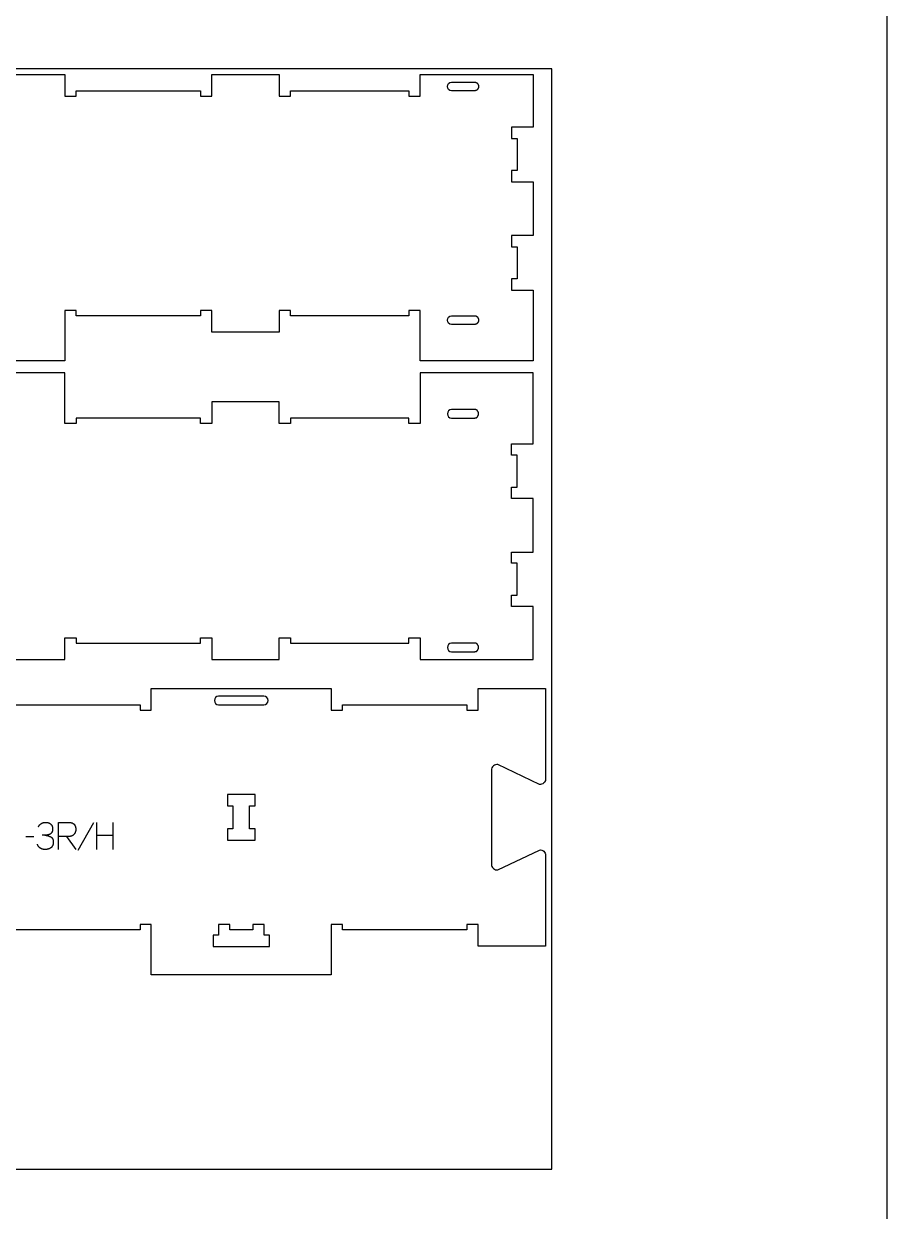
# Model space of a CAD drawing. Extents: x -13885 to -10701, y -43691 to -36097.
# Drawn here: x -11659 to -10701, y -40708 to -39391 of the extents above; entities that cross this region are included whole.
import ezdxf

# ---------------------------------------------------------------- set-up
doc = ezdxf.new("R2010")
doc.units = 0
for name, color, linetype in [('0_SHEET_SPRUCEPLY_2440X122', 1, 'CONTINUOUS'), ('1_ANYTOOL_1MMDEEP_LABELS_S', 2, 'CONTINUOUS'), ('3_ANYTOOL_CUTTHROUGH_INSID', 4, 'CONTINUOUS'), ('4_ANYTOOL_CUTTHROUGH_OUTSI', 5, 'CONTINUOUS'), ('DONOTCUT', 18, 'CONTINUOUS')]:
    doc.layers.add(name, color=color, linetype=linetype)

msp = doc.modelspace()

# ---------------------------------------------------------------- linework, layer by layer
at = {"layer": '0_SHEET_SPRUCEPLY_2440X122'}
msp.add_lwpolyline([(-13513.1, -39441.2), (-13513.1, -40661.2), (-11073.1, -40661.2), (-11073.1, -39441.2)], close=True, dxfattribs=at)
at = {"layer": '1_ANYTOOL_1MMDEEP_LABELS_S'}
for points in [[(-11642.5, -40281.6), (-11642.3, -40281.3), (-11642.1, -40281), (-11642, -40280.7), (-11641.8, -40280.4), (-11641.6, -40280.1), (-11641.4, -40279.9), (-11641.2, -40279.6), (-11641.1, -40279.5), (-11641, -40279.4), (-11640.9, -40279.3), (-11640.8, -40279.2), (-11640.7, -40279.1), (-11640.6, -40279), (-11640.5, -40278.9), (-11640.4, -40278.8), (-11640.2, -40278.7), (-11640.1, -40278.6), (-11640, -40278.5), (-11639.9, -40278.4), (-11639.8, -40278.3), (-11639.7, -40278.2), (-11639.5, -40278.1), (-11639.4, -40278), (-11639.3, -40277.9), (-11639.2, -40277.9), (-11639, -40277.8), (-11638.9, -40277.7), (-11638.8, -40277.6), (-11638.6, -40277.6), (-11638.5, -40277.5), (-11638.4, -40277.4), (-11638.2, -40277.4), (-11638.1, -40277.3), (-11637.9, -40277.3), (-11637.8, -40277.2), (-11637.7, -40277.2), (-11637.5, -40277.1), (-11637.4, -40277.1), (-11637.2, -40277), (-11636.9, -40276.9), (-11636.6, -40276.9), (-11636.3, -40276.8), (-11636, -40276.8), (-11635.6, -40276.7), (-11635.3, -40276.7), (-11635, -40276.7), (-11634.6, -40276.6), (-11634.3, -40276.6), (-11634.1, -40276.6), (-11633.8, -40276.6), (-11633.6, -40276.7), (-11633.4, -40276.7), (-11633.2, -40276.7), (-11633, -40276.7), (-11632.8, -40276.7), (-11632.7, -40276.8), (-11632.5, -40276.8), (-11632.3, -40276.8), (-11632.1, -40276.9), (-11631.9, -40276.9), (-11631.7, -40276.9), (-11631.5, -40277), (-11631.4, -40277.1), (-11631.2, -40277.1), (-11631, -40277.2), (-11630.9, -40277.2), (-11630.7, -40277.3), (-11630.5, -40277.4), (-11630.4, -40277.4), (-11630.2, -40277.5), (-11630.1, -40277.6), (-11629.9, -40277.7), (-11629.7, -40277.8), (-11629.6, -40277.9), (-11629.5, -40278), (-11629.3, -40278.1), (-11629.2, -40278.2), (-11629, -40278.3), (-11628.9, -40278.4), (-11628.8, -40278.5), (-11628.6, -40278.6), (-11628.5, -40278.8), (-11628.4, -40278.9), (-11628.3, -40279), (-11628.1, -40279.1), (-11628, -40279.3), (-11627.9, -40279.4), (-11627.8, -40279.6), (-11627.7, -40279.7), (-11627.6, -40279.9), (-11627.6, -40280), (-11627.5, -40280.2), (-11627.4, -40280.3), (-11627.3, -40280.5), (-11627.2, -40280.6), (-11627.2, -40280.8), (-11627.1, -40281), (-11627.1, -40281.1), (-11627, -40281.3), (-11627, -40281.5), (-11626.9, -40281.7), (-11626.9, -40281.9), (-11626.8, -40282.1), (-11626.8, -40282.2), (-11626.8, -40282.4), (-11626.7, -40282.6), (-11626.7, -40282.8), (-11626.7, -40283), (-11626.7, -40283.2), (-11626.7, -40283.5), (-11626.7, -40283.7), (-11626.7, -40284.2), (-11626.7, -40284.6), (-11626.7, -40284.9), (-11626.8, -40285.2), (-11626.8, -40285.5), (-11626.8, -40285.6), (-11626.8, -40285.8), (-11626.9, -40285.9), (-11626.9, -40286.1), (-11626.9, -40286.2), (-11627, -40286.3), (-11627, -40286.5), (-11627, -40286.6), (-11627.1, -40286.7), (-11627.1, -40286.8), (-11627.2, -40287), (-11627.2, -40287.1), (-11627.3, -40287.2), (-11627.3, -40287.3), (-11627.4, -40287.4), (-11627.4, -40287.5), (-11627.5, -40287.6), (-11627.6, -40287.7), (-11627.6, -40287.8), (-11627.7, -40287.9), (-11627.8, -40288), (-11627.8, -40288.1), (-11628, -40288.3), (-11628.1, -40288.5), (-11628.3, -40288.6), (-11628.4, -40288.8), (-11628.5, -40288.9), (-11628.6, -40288.9), (-11628.7, -40289), (-11628.8, -40289.1), (-11628.9, -40289.2), (-11629, -40289.2), (-11629, -40289.3), (-11629.1, -40289.4), (-11629.2, -40289.4), (-11629.3, -40289.5), (-11629.4, -40289.6), (-11629.5, -40289.6), (-11629.6, -40289.7), (-11629.7, -40289.7), (-11629.8, -40289.8), (-11629.9, -40289.8), (-11630, -40289.9), (-11630.1, -40289.9), (-11630.2, -40290), (-11630.3, -40290), (-11630.4, -40290.1), (-11630.5, -40290.1), (-11630.7, -40290.2), (-11630.9, -40290.3), (-11631.1, -40290.3), (-11631.4, -40290.4), (-11631.6, -40290.4), (-11631.8, -40290.5), (-11632, -40290.6), (-11632.3, -40290.6), (-11632.5, -40290.6), (-11632.7, -40290.7), (-11633, -40290.7), (-11633.2, -40290.7), (-11633.4, -40290.8), (-11633.7, -40290.8), (-11633.9, -40290.8), (-11634.2, -40290.8), (-11634.4, -40290.8), (-11638.1, -40290.9)], [(-11620.3, -40306.6), (-11620.3, -40276.6), (-11609, -40276.6), (-11608.5, -40276.6), (-11608, -40276.7), (-11607.8, -40276.7), (-11607.6, -40276.7), (-11607.3, -40276.7), (-11607.1, -40276.8), (-11606.9, -40276.8), (-11606.7, -40276.8), (-11606.5, -40276.9), (-11606.3, -40276.9), (-11606.1, -40277), (-11605.9, -40277), (-11605.7, -40277.1), (-11605.5, -40277.1), (-11605.3, -40277.2), (-11605.1, -40277.3), (-11604.9, -40277.3), (-11604.8, -40277.4), (-11604.6, -40277.5), (-11604.4, -40277.6), (-11604.3, -40277.6), (-11604.1, -40277.7), (-11604, -40277.8), (-11603.8, -40277.9), (-11603.7, -40278), (-11603.5, -40278.1), (-11603.4, -40278.2), (-11603.3, -40278.4), (-11603.1, -40278.5), (-11603, -40278.6), (-11602.9, -40278.7), (-11602.8, -40278.8), (-11602.6, -40279), (-11602.5, -40279.1), (-11602.4, -40279.3), (-11602.3, -40279.4), (-11602.2, -40279.5), (-11602.1, -40279.7), (-11602, -40279.9), (-11601.9, -40280), (-11601.9, -40280.2), (-11601.8, -40280.3), (-11601.7, -40280.5), (-11601.6, -40280.7), (-11601.6, -40280.9), (-11601.5, -40281), (-11601.4, -40281.2), (-11601.4, -40281.4), (-11601.3, -40281.6), (-11601.3, -40281.8), (-11601.2, -40282), (-11601.2, -40282.2), (-11601.2, -40282.4), (-11601.1, -40282.6), (-11601.1, -40282.9), (-11601.1, -40283.1), (-11601.1, -40283.3), (-11601, -40283.5), (-11601, -40284), (-11601, -40284.5), (-11601, -40284.7), (-11601, -40284.8), (-11601, -40285), (-11601, -40285.2), (-11601.1, -40285.4), (-11601.1, -40285.5), (-11601.1, -40285.7), (-11601.1, -40285.9), (-11601.1, -40286), (-11601.2, -40286.2), (-11601.2, -40286.4), (-11601.3, -40286.5), (-11601.3, -40286.7), (-11601.3, -40286.9), (-11601.4, -40287), (-11601.5, -40287.2), (-11601.5, -40287.4), (-11601.6, -40287.5), (-11601.6, -40287.7), (-11601.7, -40287.8), (-11601.8, -40288), (-11601.8, -40288.1), (-11601.9, -40288.3), (-11602, -40288.5), (-11602.1, -40288.6), (-11602.2, -40288.8), (-11602.3, -40288.9), (-11602.4, -40289.1), (-11602.5, -40289.2), (-11602.6, -40289.4), (-11602.7, -40289.5), (-11602.8, -40289.7), (-11602.9, -40289.8), (-11603, -40290), (-11603.1, -40290.1), (-11603.2, -40290.2), (-11603.4, -40290.3), (-11603.5, -40290.5), (-11603.6, -40290.6), (-11603.8, -40290.7), (-11603.9, -40290.8), (-11604, -40290.9), (-11604.2, -40291), (-11604.3, -40291.1), (-11604.4, -40291.2), (-11604.6, -40291.3), (-11604.7, -40291.4), (-11604.9, -40291.5), (-11605, -40291.5), (-11605.2, -40291.6), (-11605.3, -40291.7), (-11605.5, -40291.7), (-11605.6, -40291.8), (-11605.8, -40291.8), (-11606, -40291.9), (-11606.1, -40291.9), (-11606.3, -40292), (-11606.5, -40292), (-11606.7, -40292), (-11606.8, -40292.1), (-11607, -40292.1), (-11607.2, -40292.1), (-11607.4, -40292.1), (-11609.3, -40292.2), (-11611.3, -40292.2), (-11620.3, -40292.2)], [(-11581.4, -40277.1), (-11598.6, -40307.9)], [(-11577.9, -40276.6), (-11577.9, -40306.6)], [(-11559.6, -40306.6), (-11559.6, -40276.6)], [(-11647.4, -40292.8), (-11656.2, -40292.8)], [(-11635.3, -40290.9), (-11634.9, -40290.9), (-11634.5, -40290.9), (-11634, -40291), (-11633.6, -40291), (-11633.2, -40291.1), (-11632.8, -40291.2), (-11632.4, -40291.3), (-11632, -40291.4), (-11631.6, -40291.5), (-11631.2, -40291.6), (-11630.8, -40291.8), (-11630.4, -40291.9), (-11630, -40292.1), (-11629.6, -40292.2), (-11629.2, -40292.4), (-11628.9, -40292.6), (-11628.7, -40292.7), (-11628.5, -40292.8), (-11628.4, -40292.9), (-11628.3, -40292.9), (-11628.3, -40293), (-11628.2, -40293), (-11628.1, -40293.1), (-11628, -40293.1), (-11627.9, -40293.2), (-11627.9, -40293.3), (-11627.8, -40293.3), (-11627.7, -40293.4), (-11627.6, -40293.5), (-11627.6, -40293.5), (-11627.5, -40293.6), (-11627.4, -40293.7), (-11627.4, -40293.7), (-11627.3, -40293.8), (-11627.2, -40293.9), (-11627.2, -40294), (-11627.1, -40294), (-11627.1, -40294.1), (-11627, -40294.2), (-11627, -40294.3), (-11626.9, -40294.4), (-11626.8, -40294.4), (-11626.8, -40294.5), (-11626.7, -40294.6), (-11626.7, -40294.7), (-11626.6, -40294.8), (-11626.6, -40294.9), (-11626.6, -40295), (-11626.5, -40295), (-11626.5, -40295.1), (-11626.4, -40295.2), (-11626.4, -40295.3), (-11626.3, -40295.5), (-11626.3, -40295.7), (-11626.2, -40295.9), (-11626.1, -40296.1), (-11626.1, -40296.3), (-11626, -40296.5), (-11626, -40296.8), (-11626, -40297), (-11626, -40297.2), (-11625.9, -40297.5), (-11625.9, -40297.7), (-11625.9, -40297.9), (-11625.9, -40298.2), (-11625.9, -40298.5), (-11625.9, -40298.7), (-11625.9, -40299), (-11625.9, -40299.3), (-11626, -40299.5), (-11626, -40299.8), (-11626, -40300), (-11626.1, -40300.3), (-11626.1, -40300.5), (-11626.2, -40300.8), (-11626.2, -40301), (-11626.3, -40301.2), (-11626.3, -40301.4), (-11626.4, -40301.6), (-11626.5, -40301.9), (-11626.5, -40302.1), (-11626.6, -40302.3), (-11626.7, -40302.5), (-11626.8, -40302.6), (-11626.9, -40302.8), (-11627, -40303), (-11627.1, -40303.2), (-11627.2, -40303.4), (-11627.3, -40303.5), (-11627.4, -40303.7), (-11627.5, -40303.8), (-11627.7, -40304), (-11627.7, -40304.1), (-11627.8, -40304.1), (-11627.9, -40304.2), (-11627.9, -40304.3), (-11628, -40304.3), (-11628.1, -40304.4), (-11628.2, -40304.5), (-11628.2, -40304.5), (-11628.4, -40304.7), (-11628.6, -40304.8), (-11628.7, -40304.9), (-11628.9, -40305), (-11629, -40305.1), (-11629.2, -40305.2), (-11629.4, -40305.3), (-11629.6, -40305.4), (-11629.7, -40305.5), (-11629.9, -40305.6), (-11630.1, -40305.7), (-11630.3, -40305.8), (-11630.5, -40305.9), (-11630.7, -40305.9), (-11630.9, -40306), (-11631.1, -40306.1), (-11631.3, -40306.1), (-11631.5, -40306.2), (-11631.8, -40306.3), (-11632, -40306.3), (-11632.2, -40306.4), (-11632.4, -40306.4), (-11632.7, -40306.4), (-11632.9, -40306.5), (-11633.1, -40306.5), (-11633.6, -40306.6), (-11634.1, -40306.6), (-11634.6, -40306.6), (-11635.2, -40306.6), (-11635.5, -40306.6), (-11635.9, -40306.6), (-11636.3, -40306.6), (-11636.6, -40306.5), (-11637, -40306.5), (-11637.2, -40306.5), (-11637.3, -40306.4), (-11637.5, -40306.4), (-11637.7, -40306.4), (-11637.8, -40306.3), (-11638, -40306.3), (-11638.2, -40306.2), (-11638.3, -40306.2), (-11638.5, -40306.1), (-11638.6, -40306.1), (-11638.8, -40306), (-11638.9, -40306), (-11639.1, -40305.9), (-11639.2, -40305.8), (-11639.4, -40305.8), (-11639.5, -40305.7), (-11639.7, -40305.6), (-11639.8, -40305.5), (-11639.9, -40305.5), (-11640.1, -40305.4), (-11640.2, -40305.3), (-11640.4, -40305.2), (-11640.5, -40305.1), (-11640.6, -40305), (-11640.7, -40304.9), (-11640.9, -40304.8), (-11641, -40304.7), (-11641.1, -40304.6), (-11641.2, -40304.5), (-11641.3, -40304.4), (-11641.5, -40304.3), (-11641.6, -40304.2), (-11641.7, -40304.1), (-11641.8, -40303.9), (-11641.9, -40303.8), (-11642, -40303.7), (-11642.1, -40303.6), (-11642.2, -40303.4), (-11642.3, -40303.3), (-11642.4, -40303.2), (-11642.5, -40303), (-11642.6, -40302.9), (-11642.7, -40302.7), (-11642.8, -40302.6), (-11642.9, -40302.3), (-11643.1, -40302), (-11643.3, -40301.6), (-11643.4, -40301.3), (-11643.6, -40300.9)], [(-11611.3, -40292.2), (-11600.9, -40306.7)], [(-11559.6, -40291.3), (-11577.9, -40291.3)]]:
    msp.add_lwpolyline(points, dxfattribs=at)
at = {"layer": '3_ANYTOOL_CUTTHROUGH_INSID', "color": 4}
for points in [[(-11184.3, -39456), (-11158.6, -39456), (-11158.5, -39456), (-11158.4, -39456), (-11158.3, -39456), (-11158.2, -39456), (-11158.1, -39456), (-11158, -39456.1), (-11157.9, -39456.1), (-11157.8, -39456.1), (-11157.7, -39456.1), (-11157.6, -39456.1), (-11157.5, -39456.2), (-11157.4, -39456.2), (-11157.3, -39456.2), (-11157.2, -39456.3), (-11157.1, -39456.3), (-11157, -39456.4), (-11156.9, -39456.4), (-11156.8, -39456.5), (-11156.7, -39456.5), (-11156.6, -39456.6), (-11156.5, -39456.6), (-11156.5, -39456.7), (-11156.4, -39456.8), (-11156.3, -39456.8), (-11156.2, -39456.9), (-11156.1, -39457), (-11156, -39457), (-11156, -39457.1), (-11155.9, -39457.2), (-11155.8, -39457.3), (-11155.7, -39457.4), (-11155.7, -39457.4), (-11155.6, -39457.5), (-11155.5, -39457.6), (-11155.5, -39457.7), (-11155.4, -39457.8), (-11155.3, -39457.9), (-11155.3, -39458), (-11155.2, -39458.1), (-11155.2, -39458.2), (-11155.1, -39458.3), (-11155.1, -39458.4), (-11155, -39458.5), (-11155, -39458.6), (-11154.9, -39458.7), (-11154.9, -39458.8), (-11154.8, -39458.9), (-11154.8, -39459), (-11154.8, -39459.1), (-11154.7, -39459.3), (-11154.7, -39459.4), (-11154.7, -39459.5), (-11154.7, -39459.6), (-11154.6, -39459.7), (-11154.6, -39459.8), (-11154.6, -39459.9), (-11154.6, -39460), (-11154.6, -39460.1), (-11154.6, -39460.2), (-11154.6, -39460.3), (-11154.6, -39460.4), (-11154.6, -39460.5), (-11154.6, -39460.7), (-11154.6, -39460.8), (-11154.6, -39460.9), (-11154.6, -39461), (-11154.6, -39461.1), (-11154.6, -39461.2), (-11154.6, -39461.3), (-11154.6, -39461.4), (-11154.6, -39461.5), (-11154.6, -39461.6), (-11154.6, -39461.7), (-11154.6, -39461.8), (-11154.7, -39461.9), (-11154.7, -39462), (-11154.7, -39462.2), (-11154.7, -39462.3), (-11154.8, -39462.4), (-11154.8, -39462.5), (-11154.8, -39462.6), (-11154.9, -39462.7), (-11154.9, -39462.8), (-11155, -39462.9), (-11155, -39463), (-11155.1, -39463.1), (-11155.1, -39463.2), (-11155.2, -39463.3), (-11155.2, -39463.4), (-11155.3, -39463.5), (-11155.3, -39463.6), (-11155.4, -39463.7), (-11155.5, -39463.8), (-11155.5, -39463.9), (-11155.6, -39464), (-11155.7, -39464.1), (-11155.7, -39464.2), (-11155.8, -39464.2), (-11155.9, -39464.3), (-11156, -39464.4), (-11156, -39464.5), (-11156.1, -39464.6), (-11156.2, -39464.6), (-11156.3, -39464.7), (-11156.4, -39464.8), (-11156.5, -39464.8), (-11156.5, -39464.9), (-11156.6, -39464.9), (-11156.7, -39465), (-11156.8, -39465.1), (-11156.9, -39465.1), (-11157, -39465.2), (-11157.1, -39465.2), (-11157.2, -39465.2), (-11157.3, -39465.3), (-11157.4, -39465.3), (-11157.5, -39465.3), (-11157.6, -39465.4), (-11157.7, -39465.4), (-11157.8, -39465.4), (-11157.9, -39465.4), (-11158, -39465.5), (-11158.1, -39465.5), (-11158.2, -39465.5), (-11158.3, -39465.5), (-11158.4, -39465.5), (-11158.5, -39465.5), (-11158.6, -39465.5), (-11184.3, -39465.5, -1)], [(-11184.3, -39724.5, -1), (-11184.3, -39715), (-11158.6, -39715), (-11158.5, -39715), (-11158.4, -39715), (-11158.3, -39715), (-11158.2, -39715), (-11158.1, -39715), (-11158, -39715.1), (-11157.9, -39715.1), (-11157.8, -39715.1), (-11157.7, -39715.1), (-11157.6, -39715.1), (-11157.5, -39715.2), (-11157.4, -39715.2), (-11157.3, -39715.2), (-11157.2, -39715.3), (-11157.1, -39715.3), (-11157, -39715.4), (-11156.9, -39715.4), (-11156.8, -39715.5), (-11156.7, -39715.5), (-11156.6, -39715.6), (-11156.5, -39715.6), (-11156.5, -39715.7), (-11156.4, -39715.8), (-11156.3, -39715.8), (-11156.2, -39715.9), (-11156.1, -39716), (-11156, -39716), (-11156, -39716.1), (-11155.9, -39716.2), (-11155.8, -39716.3), (-11155.7, -39716.4), (-11155.7, -39716.4), (-11155.6, -39716.5), (-11155.5, -39716.6), (-11155.5, -39716.7), (-11155.4, -39716.8), (-11155.3, -39716.9), (-11155.3, -39717), (-11155.2, -39717.1), (-11155.2, -39717.2), (-11155.1, -39717.3), (-11155.1, -39717.4), (-11155, -39717.5), (-11155, -39717.6), (-11154.9, -39717.7), (-11154.9, -39717.8), (-11154.8, -39717.9), (-11154.8, -39718), (-11154.8, -39718.1), (-11154.7, -39718.3), (-11154.7, -39718.4), (-11154.7, -39718.5), (-11154.7, -39718.6), (-11154.6, -39718.7), (-11154.6, -39718.8), (-11154.6, -39718.9), (-11154.6, -39719), (-11154.6, -39719.1), (-11154.6, -39719.2), (-11154.6, -39719.3), (-11154.6, -39719.4), (-11154.6, -39719.5), (-11154.6, -39719.7), (-11154.6, -39719.8), (-11154.6, -39719.9), (-11154.6, -39720), (-11154.6, -39720.1), (-11154.6, -39720.2), (-11154.6, -39720.3), (-11154.6, -39720.4), (-11154.6, -39720.5), (-11154.6, -39720.6), (-11154.6, -39720.7), (-11154.6, -39720.8), (-11154.7, -39720.9), (-11154.7, -39721), (-11154.7, -39721.2), (-11154.7, -39721.3), (-11154.8, -39721.4), (-11154.8, -39721.5), (-11154.8, -39721.6), (-11154.9, -39721.7), (-11154.9, -39721.8), (-11155, -39721.9), (-11155, -39722), (-11155.1, -39722.1), (-11155.1, -39722.2), (-11155.2, -39722.3), (-11155.2, -39722.4), (-11155.3, -39722.5), (-11155.3, -39722.6), (-11155.4, -39722.7), (-11155.5, -39722.8), (-11155.5, -39722.9), (-11155.6, -39723), (-11155.7, -39723.1), (-11155.7, -39723.2), (-11155.8, -39723.2), (-11155.9, -39723.3), (-11156, -39723.4), (-11156, -39723.5), (-11156.1, -39723.6), (-11156.2, -39723.6), (-11156.3, -39723.7), (-11156.4, -39723.8), (-11156.5, -39723.8), (-11156.5, -39723.9), (-11156.6, -39723.9), (-11156.7, -39724), (-11156.8, -39724.1), (-11156.9, -39724.1), (-11157, -39724.2), (-11157.1, -39724.2), (-11157.2, -39724.2), (-11157.3, -39724.3), (-11157.4, -39724.3), (-11157.5, -39724.3), (-11157.6, -39724.4), (-11157.7, -39724.4), (-11157.8, -39724.4), (-11157.9, -39724.4), (-11158, -39724.5), (-11158.1, -39724.5), (-11158.2, -39724.5), (-11158.3, -39724.5), (-11158.4, -39724.5), (-11158.5, -39724.5), (-11158.6, -39724.5)], [(-11184.3, -39818.9, 1), (-11184.3, -39828.4), (-11158.6, -39828.4), (-11158.5, -39828.4), (-11158.4, -39828.3), (-11158.3, -39828.3), (-11158.2, -39828.3), (-11158.1, -39828.3), (-11158, -39828.3), (-11157.9, -39828.3), (-11157.8, -39828.3), (-11157.7, -39828.2), (-11157.6, -39828.2), (-11157.5, -39828.2), (-11157.4, -39828.2), (-11157.3, -39828.1), (-11157.2, -39828.1), (-11157.1, -39828), (-11157, -39828), (-11156.9, -39828), (-11156.8, -39827.9), (-11156.7, -39827.8), (-11156.6, -39827.8), (-11156.5, -39827.7), (-11156.5, -39827.7), (-11156.4, -39827.6), (-11156.3, -39827.5), (-11156.2, -39827.5), (-11156.1, -39827.4), (-11156, -39827.3), (-11156, -39827.2), (-11155.9, -39827.2), (-11155.8, -39827.1), (-11155.7, -39827), (-11155.7, -39826.9), (-11155.6, -39826.8), (-11155.5, -39826.7), (-11155.5, -39826.6), (-11155.4, -39826.6), (-11155.3, -39826.5), (-11155.3, -39826.4), (-11155.2, -39826.3), (-11155.2, -39826.2), (-11155.1, -39826.1), (-11155.1, -39826), (-11155, -39825.9), (-11155, -39825.7), (-11154.9, -39825.6), (-11154.9, -39825.5), (-11154.8, -39825.4), (-11154.8, -39825.3), (-11154.8, -39825.2), (-11154.7, -39825.1), (-11154.7, -39825), (-11154.7, -39824.9), (-11154.7, -39824.8), (-11154.6, -39824.7), (-11154.6, -39824.6), (-11154.6, -39824.5), (-11154.6, -39824.3), (-11154.6, -39824.2), (-11154.6, -39824.1), (-11154.6, -39824), (-11154.6, -39823.9), (-11154.6, -39823.8), (-11154.6, -39823.7), (-11154.6, -39823.6), (-11154.6, -39823.5), (-11154.6, -39823.4), (-11154.6, -39823.3), (-11154.6, -39823.2), (-11154.6, -39823.1), (-11154.6, -39823), (-11154.6, -39822.9), (-11154.6, -39822.8), (-11154.6, -39822.6), (-11154.6, -39822.5), (-11154.7, -39822.4), (-11154.7, -39822.3), (-11154.7, -39822.2), (-11154.7, -39822.1), (-11154.8, -39822), (-11154.8, -39821.9), (-11154.8, -39821.8), (-11154.9, -39821.7), (-11154.9, -39821.6), (-11155, -39821.5), (-11155, -39821.4), (-11155.1, -39821.2), (-11155.1, -39821.1), (-11155.2, -39821), (-11155.2, -39820.9), (-11155.3, -39820.8), (-11155.3, -39820.7), (-11155.4, -39820.7), (-11155.5, -39820.6), (-11155.5, -39820.5), (-11155.6, -39820.4), (-11155.7, -39820.3), (-11155.7, -39820.2), (-11155.8, -39820.1), (-11155.9, -39820), (-11156, -39820), (-11156, -39819.9), (-11156.1, -39819.8), (-11156.2, -39819.7), (-11156.3, -39819.7), (-11156.4, -39819.6), (-11156.5, -39819.5), (-11156.5, -39819.5), (-11156.6, -39819.4), (-11156.7, -39819.4), (-11156.8, -39819.3), (-11156.9, -39819.3), (-11157, -39819.2), (-11157.1, -39819.2), (-11157.2, -39819.1), (-11157.3, -39819.1), (-11157.4, -39819), (-11157.5, -39819), (-11157.6, -39819), (-11157.7, -39819), (-11157.8, -39818.9), (-11157.9, -39818.9), (-11158, -39818.9), (-11158.1, -39818.9), (-11158.2, -39818.9), (-11158.3, -39818.9), (-11158.4, -39818.9), (-11158.5, -39818.9), (-11158.6, -39818.9)], [(-11184.3, -40087.4), (-11158.6, -40087.4), (-11158.5, -40087.4), (-11158.4, -40087.3), (-11158.3, -40087.3), (-11158.2, -40087.3), (-11158.1, -40087.3), (-11158, -40087.3), (-11157.9, -40087.3), (-11157.8, -40087.3), (-11157.7, -40087.2), (-11157.6, -40087.2), (-11157.5, -40087.2), (-11157.4, -40087.2), (-11157.3, -40087.1), (-11157.2, -40087.1), (-11157.1, -40087), (-11157, -40087), (-11156.9, -40087), (-11156.8, -40086.9), (-11156.7, -40086.8), (-11156.6, -40086.8), (-11156.5, -40086.7), (-11156.5, -40086.7), (-11156.4, -40086.6), (-11156.3, -40086.5), (-11156.2, -40086.5), (-11156.1, -40086.4), (-11156, -40086.3), (-11156, -40086.2), (-11155.9, -40086.2), (-11155.8, -40086.1), (-11155.7, -40086), (-11155.7, -40085.9), (-11155.6, -40085.8), (-11155.5, -40085.7), (-11155.5, -40085.6), (-11155.4, -40085.6), (-11155.3, -40085.5), (-11155.3, -40085.4), (-11155.2, -40085.3), (-11155.2, -40085.2), (-11155.1, -40085.1), (-11155.1, -40085), (-11155, -40084.9), (-11155, -40084.7), (-11154.9, -40084.6), (-11154.9, -40084.5), (-11154.8, -40084.4), (-11154.8, -40084.3), (-11154.8, -40084.2), (-11154.7, -40084.1), (-11154.7, -40084), (-11154.7, -40083.9), (-11154.7, -40083.8), (-11154.6, -40083.7), (-11154.6, -40083.6), (-11154.6, -40083.5), (-11154.6, -40083.3), (-11154.6, -40083.2), (-11154.6, -40083.1), (-11154.6, -40083), (-11154.6, -40082.9), (-11154.6, -40082.8), (-11154.6, -40082.7), (-11154.6, -40082.6), (-11154.6, -40082.5), (-11154.6, -40082.4), (-11154.6, -40082.3), (-11154.6, -40082.2), (-11154.6, -40082.1), (-11154.6, -40082), (-11154.6, -40081.9), (-11154.6, -40081.8), (-11154.6, -40081.6), (-11154.6, -40081.5), (-11154.7, -40081.4), (-11154.7, -40081.3), (-11154.7, -40081.2), (-11154.7, -40081.1), (-11154.8, -40081), (-11154.8, -40080.9), (-11154.8, -40080.8), (-11154.9, -40080.7), (-11154.9, -40080.6), (-11155, -40080.5), (-11155, -40080.4), (-11155.1, -40080.2), (-11155.1, -40080.1), (-11155.2, -40080), (-11155.2, -40079.9), (-11155.3, -40079.8), (-11155.3, -40079.7), (-11155.4, -40079.7), (-11155.5, -40079.6), (-11155.5, -40079.5), (-11155.6, -40079.4), (-11155.7, -40079.3), (-11155.7, -40079.2), (-11155.8, -40079.1), (-11155.9, -40079), (-11156, -40079), (-11156, -40078.9), (-11156.1, -40078.8), (-11156.2, -40078.7), (-11156.3, -40078.7), (-11156.4, -40078.6), (-11156.5, -40078.5), (-11156.5, -40078.5), (-11156.6, -40078.4), (-11156.7, -40078.4), (-11156.8, -40078.3), (-11156.9, -40078.3), (-11157, -40078.2), (-11157.1, -40078.2), (-11157.2, -40078.1), (-11157.3, -40078.1), (-11157.4, -40078), (-11157.5, -40078), (-11157.6, -40078), (-11157.7, -40078), (-11157.8, -40077.9), (-11157.9, -40077.9), (-11158, -40077.9), (-11158.1, -40077.9), (-11158.2, -40077.9), (-11158.3, -40077.9), (-11158.4, -40077.9), (-11158.5, -40077.9), (-11158.6, -40077.9), (-11184.3, -40077.9, 1)], [(-11392.6, -40136.7), (-11442.6, -40136.7, 1), (-11442.6, -40146.2), (-11392.6, -40146.2, 1)]]:
    msp.add_lwpolyline(points, format="xyb", close=True, dxfattribs=at)
for points in [[(-11408.3, -40283.7), (-11408.3, -40258.2), (-11402.3, -40258.2), (-11402.3, -40245.7), (-11432.8, -40245.7), (-11432.8, -40258.2), (-11426.8, -40258.2), (-11426.8, -40283.7), (-11432.8, -40283.7), (-11432.8, -40296.2), (-11402.3, -40296.2), (-11402.3, -40283.7)], [(-11430.3, -40395.7), (-11430.3, -40389.7), (-11442.8, -40389.7), (-11442.8, -40401.7), (-11448.8, -40401.7), (-11448.8, -40414.2), (-11386.3, -40414.2), (-11386.3, -40401.7), (-11392.3, -40401.7), (-11392.3, -40389.7), (-11404.8, -40389.7), (-11404.8, -40395.7)]]:
    msp.add_lwpolyline(points, close=True, dxfattribs=at)
at = {"layer": '4_ANYTOOL_CUTTHROUGH_OUTSI', "color": 5}
for points in [[(-11812.6, -39447.5), (-11613.1, -39447.5), (-11613.1, -39471.5), (-11600.6, -39471.5), (-11600.6, -39465.5), (-11462.6, -39465.5), (-11462.6, -39471.5), (-11450.1, -39471.5), (-11450.1, -39447.5), (-11375.6, -39447.5), (-11375.6, -39471.5), (-11363.1, -39471.5), (-11363.1, -39465.5), (-11262.8, -39465.5), (-11231.6, -39465.5), (-11231.6, -39471.5), (-11219.1, -39471.5), (-11219.1, -39447.5), (-11093.8, -39447.5), (-11093.8, -39506), (-11117.8, -39506), (-11117.8, -39518.5), (-11111.8, -39518.5), (-11111.8, -39554), (-11117.8, -39554), (-11117.8, -39566.5), (-11093.8, -39566.5), (-11093.8, -39626), (-11117.8, -39626), (-11117.8, -39638.5), (-11111.8, -39638.5), (-11111.8, -39674), (-11117.8, -39674), (-11117.8, -39686.5), (-11093.8, -39686.5), (-11093.8, -39765), (-11219.1, -39765), (-11219.1, -39709), (-11231.6, -39709), (-11231.6, -39715), (-11262.8, -39715), (-11363.1, -39715), (-11363.1, -39709), (-11375.6, -39709), (-11375.6, -39733), (-11450.1, -39733), (-11450.1, -39709), (-11462.6, -39709), (-11462.6, -39715), (-11600.6, -39715), (-11600.6, -39709), (-11613.1, -39709), (-11613.1, -39709.3), (-11613.1, -39765), (-11812.6, -39765)], [(-11812.6, -40095.9), (-11613.1, -40095.9), (-11613.1, -40071.9), (-11600.6, -40071.9), (-11600.6, -40077.9), (-11462.6, -40077.9), (-11462.6, -40071.9), (-11450.1, -40071.9), (-11450.1, -40095.9), (-11375.6, -40095.9), (-11375.6, -40071.9), (-11363.1, -40071.9), (-11363.1, -40077.9), (-11262.8, -40077.9), (-11231.6, -40077.9), (-11231.6, -40071.9), (-11219.1, -40071.9), (-11219.1, -40095.9), (-11093.8, -40095.9), (-11093.8, -40037.4), (-11117.8, -40037.4), (-11117.8, -40024.9), (-11111.8, -40024.9), (-11111.8, -39989.4), (-11117.8, -39989.4), (-11117.8, -39976.9), (-11093.8, -39976.9), (-11093.8, -39917.4), (-11117.8, -39917.4), (-11117.8, -39904.9), (-11111.8, -39904.9), (-11111.8, -39869.4), (-11117.8, -39869.4), (-11117.8, -39856.9), (-11093.8, -39856.9), (-11093.8, -39778.4), (-11219.1, -39778.4), (-11219.1, -39834.4), (-11231.6, -39834.4), (-11231.6, -39828.4), (-11262.8, -39828.4), (-11363.1, -39828.4), (-11363.1, -39834.4), (-11375.6, -39834.4), (-11375.6, -39810.4), (-11450.1, -39810.4), (-11450.1, -39834.4), (-11462.6, -39834.4), (-11462.6, -39828.4), (-11600.6, -39828.4), (-11600.6, -39834.4), (-11613.1, -39834.4), (-11613.1, -39834.1), (-11613.1, -39778.4), (-11812.6, -39778.4)]]:
    msp.add_lwpolyline(points, dxfattribs=at)
msp.add_lwpolyline([(-11667.8, -40146.2), (-11529.8, -40146.2), (-11529.8, -40146.2), (-11529.8, -40152.2), (-11517.3, -40152.2), (-11517.3, -40128.2), (-11317.8, -40128.2), (-11317.8, -40152.2), (-11305.3, -40152.2), (-11305.3, -40146.2), (-11167.3, -40146.2), (-11167.3, -40152.2), (-11154.8, -40152.2), (-11154.8, -40128.2), (-11080.3, -40128.2), (-11080.3, -40228.8), (-11080.3, -40228.8, -0.461625), (-11087, -40234.5), (-11133, -40212.6), (-11133, -40212.6), (-11133, -40212.6, 0.220464), (-11138.1, -40214, 0.220464), (-11140.3, -40218.8), (-11140.3, -40323, 0.463455), (-11133, -40329.2), (-11133, -40329.2), (-11133, -40329.2), (-11087, -40307.3), (-11087, -40307.3, -0.218884), (-11082.3, -40308.6, -0.220464), (-11080.3, -40313), (-11080.3, -40389.9), (-11080.3, -40413.7), (-11154.8, -40413.7), (-11154.8, -40389.7), (-11167.3, -40389.7), (-11167.3, -40395.7), (-11305.3, -40395.7), (-11305.3, -40389.7), (-11317.8, -40389.7), (-11317.8, -40445.7), (-11517.3, -40445.7), (-11517.3, -40389.7), (-11529.8, -40389.7), (-11529.8, -40395.7), (-11667.8, -40395.7)], format="xyb", dxfattribs=at)
at = {"layer": 'DONOTCUT'}
msp.add_lwpolyline([(-13884.8, -43690.7), (-10701.4, -43690.7), (-10701.4, -36097.2), (-13884.8, -36097.2)], close=True, dxfattribs=at)

doc.saveas('drawing.dxf')
